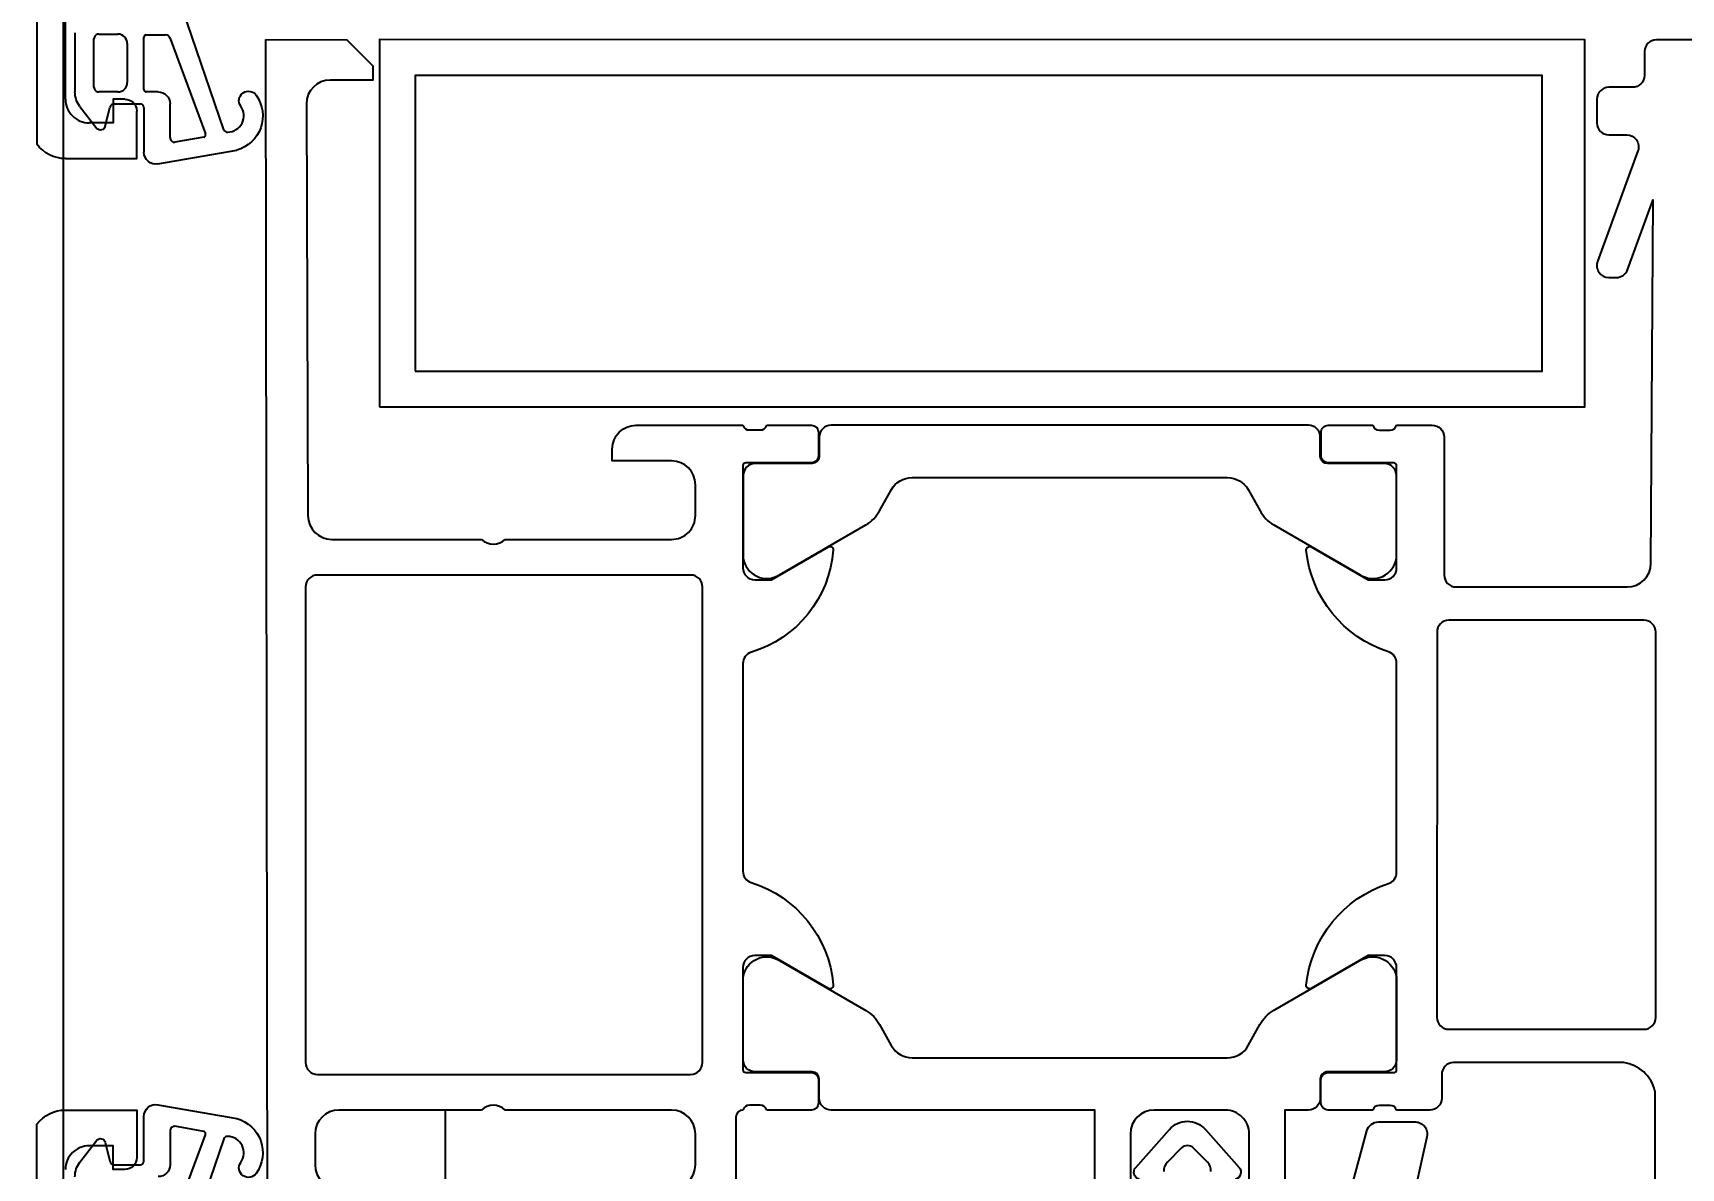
# Model space of a CAD drawing. Header units: metres. Extents: x 493 to 630, y -132 to -15.
# Drawn here: x 560.5043 to 560.5701, y -80.5781 to -80.5328 of the extents above; entities that cross this region are included whole.
import ezdxf

# ---------------------------------------------------------------- set-up
doc = ezdxf.new("R2010")
doc.units = ezdxf.units.M
doc.header["$MEASUREMENT"] = 0
doc.header["$PDMODE"] = 3
doc.layers.add('a_cote_100', color=9, linetype='Continuous')
doc.layers.add('a_tamplarie_ferestre', color=6, linetype='Continuous')
doc.layers.add('a_suprafete', color=7, linetype='Continuous', plot=False)
doc.styles.get("Standard").update_dxf_attribs({"font": 'ARIALN.TTF'})
doc.dimstyles.new('50 cote', dxfattribs={"dimtxt": 0.09, "dimasz": 0.06, "dimexe": 0, "dimexo": 0, "dimgap": 0.018, "dimtad": 1, "dimdec": 1, "dimlfac": 100, "dimrnd": 0.5, "dimdsep": 46, "dimtxsty": 'Standard', "dimblk": 'OBLIQUE', "dimcen": 0.00045, "dimclrd": 256, "dimclrt": 4, "dimadec": 1, "dimazin": 0, "dimtfac": 1, "dimtdec": 1, "dimtix": 1, "dimtofl": 0, "dimtmove": 0, "dimatfit": 3, "dimldrblk": 'OBLIQUE', "dimfxl": 0, "dimtolj": 1, "dimtzin": 0, "dimarcsym": 0})

# ---------------------------------------------------------------- blocks, each defined once
blk = doc.blocks.new('_Oblique')
at = {"color": 0, "linetype": 'ByBlock', "lineweight": -2}
blk.add_line((-0.5, -0.5), (0.5, 0.5), dxfattribs=at)
blk = doc.blocks.new('*D29')
at = {"layer": 'a_cote_100', "lineweight": -2, "ltscale": 30}
blk.add_line((560.358067908678, -80.10458062453591), (560.358067908678, -81.4345806245359), dxfattribs=at)
at = {"layer": 'Defpoints', "color": 0, "ltscale": 30}
for p in [(560.5055085687246, -80.10458062453591), (560.358067908678, -81.4345806245359), (560.5055085687246, -81.4345806245359)]:
    blk.add_point(p, dxfattribs=at)
at = {"layer": 'a_cote_100', "lineweight": -2, "ltscale": 30, "xscale": 0.06, "yscale": 0.06, "zscale": 0.06}
for p, rotation in [((560.358067908678, -80.10458062453591), 90), ((560.358067908678, -81.4345806245359), 270)]:
    blk.add_blockref('_Oblique', p, dxfattribs=dict(at, rotation=rotation))
at = {"layer": 'a_cote_100', "color": 4, "ltscale": 30, "char_height": 0.09, "attachment_point": 5, "rotation": 90}
for s, insert in [('\\A1;133', (560.2941163397829, -80.76958062453605)), ('\\A1;235', (560.4220194775728, -80.76958062453605))]:
    blk.add_mtext(s, dxfattribs=dict(at, insert=insert))
blk = doc.blocks.new('nod mobil')
at = {"layer": 'a_tamplarie_ferestre', "extrusion": (9.860761315262648e-32, 1.500000000000001e-15, -1)}
for points in [[(0.103006101970891, 0.06829946136519993), (0.103006101970891, 0.06675431341278681)], [(0.09333502879856326, 0.06554266792556973), (0.09628361820978171, 0.06661646433383339)], [(0.1025061038779995, 0.06625431341268495), (0.1015061057860294, 0.06625431341245758)], [(0.09833504747406607, 0.06598036033585686), (0.09367722665571421, 0.06428400089964725)], [(0.1010061057857143, 0.06575431341258309), (0.1010061057859417, 0.06475431722748226)], [(0.0990061095998982, 0.06475431722748226), (0.09900610959984135, 0.06551031393161111)], [(0.0930061229516923, 0.06475381312009176), (0.09300612295174915, 0.06507285222699011)], [(0.100506107693036, 0.06425431722760777), (0.09950610959964479, 0.06425431722760777)]]:
    blk.add_lwpolyline(points, dxfattribs=at)
at = {"layer": 'a_tamplarie_ferestre', "extrusion": (2.000000000036116e-16, -2.000627397658664e-16, -1)}
for points in [[(0.08099335337495006, 0.06652946017726435), (0.09628361820978171, 0.06661646433383339)], [(0.06189334679523029, 0.06672945712563205), (0.07809334088160824, 0.06672945712563205)], [(0.0785933408813122, 0.06622945712570072), (0.07859334088165326, 0.05802946768790207)], [(0.06139334679484421, 0.05802946768795891), (0.06139334679485842, 0.0662294571254165)], [(0.0799933533745758, 0.05832946311011256), (0.0799933533744479, 0.06552946005831473)], [(0.05999335289840246, 0.06538497458461734), (0.05999335289828878, 0.05822946463615608)], [(0.08629334116757548, 0.05782946311012438), (0.08049335337462082, 0.05782946311018122)], [(0.0594933528983006, 0.05772946463605422), (0.05849335289883584, 0.05772946463599737)], [(0.08679334116733628, 0.05582865042811136), (0.08679334116756365, 0.05732946311024989)], [(0.07809334088132402, 0.05752946768785705), (0.06189334679504555, 0.05752946768785705)], [(0.05799335289833607, 0.05722946463578182), (0.05799335289857765, 0.05582946311022852)], [(0.08659334016751075, 0.05510186742810674), (0.08659334016751075, 0.05555546142824141)], [(0.08521336684873404, 0.05570946311024727), (0.08521336684857772, 0.05294865242819924)], [(0.08079367097356283, 0.05582946311011483), (0.08509336684825541, 0.05582946311011483)], [(0.06799339440995311, 0.05582959281002786), (0.07679362946181811, 0.05582959281002786)], [(0.05969332721748799, 0.05582946311028536), (0.06399335289830788, 0.05582946311005799)], [(0.0595733272178478, 0.05294946511037324), (0.0595733272174499, 0.05570946311024727)], [(0.05819335389833213, 0.05555627411024489), (0.05819335389834634, 0.05510268010999653)], [(0.08679334116739312, 0.05294865242808555), (0.08679334116750681, 0.05482866342811121)], [(0.08167516643091233, 0.05223664278724982), (0.08029367097347517, 0.05462946311024552), (0.08029367097346096, 0.05532946311029718)], [(0.06449335289853764, 0.05532946311029718), (0.06449335289823921, 0.05462946311024552), (0.06311185744063152, 0.05223664278730666)], [(0.05799335289862029, 0.05482947611022837), (0.05799335289827923, 0.05294946511037324)], [(0.08551336684850241, 0.05264865242827454), (0.08649334116752527, 0.05264865242827454)], [(0.0582933528988292, 0.05264946511022117), (0.05927332721769574, 0.05264946511022117)], [(0.08029352510845911, 0.0288293337620189), (0.0802935251081891, 0.02952933833978477), (0.0816755953376429, 0.03192316205780799)], [(0.06310498655734875, 0.03193385646693514), (0.06449323118670236, 0.02952933833967109), (0.06449323118658867, 0.0288293337620189)], [(0.06326404417495723, 0.03212386653791555), (0.06322373045414054, 0.03212933681368213)], [(0.08679337061309411, 0.02932945809118337), (0.08679337061359149, 0.03120946909120903)], [(0.08649337061321205, 0.03150946909124741), (0.08551339629424604, 0.03150946909124741)], [(0.08521339629398028, 0.03120946909109534), (0.08521339629375291, 0.02844933393578231)], [(0.05957320550591305, 0.02844933393555493), (0.05957320550585621, 0.03120933176194285)], [(0.05927320550593151, 0.03150933176203807), (0.05829323118706498, 0.03150933176209492)], [(0.05799323118691291, 0.03120933176199969), (0.0579932311866429, 0.02932932076214456)], [(0.08659336961331121, 0.0286026600912237), (0.08659336961331121, 0.02905625409118784)], [(0.0581932321868095, 0.02905611676214903), (0.05819323218673844, 0.02860252276201436)], [(0.05769338377446331, 0.02802946803956274), (0.05469336558321913, 0.02802946803956274), (0.0546933655830486, 0.02882946346164772), (0.0536933655833991, 0.02882945583235141)], [(0.08679337061330727, 0.02382946346199333), (0.08679337061325043, 0.02832947109129691)], [(0.08509339608612265, 0.02832933393563053), (0.08079352510902993, 0.02832934139149756)], [(0.07676829381479422, 0.02832934139138388), (0.06803554224860875, 0.02832934139138388)], [(0.06399323118678524, 0.02832934139149756), (0.059693205713927, 0.02832933393540316)], [(0.0599933685157481, 0.02662946651366838), (0.07999336946852509, 0.02662946651338416)], [(0.08299338472774309, 0.02632946346176368), (0.08429337252034941, 0.02632946346193421)], [(0.0804933694690817, 0.02612946651362336), (0.08049336946915275, 0.01042946932733457)], [(0.05949336851574571, 0.01042946932727773), (0.05949336851575993, 0.0261294665136802)], [(0.05569330442915543, 0.02632946346182052), (0.05699335325709853, 0.02632946346182052)], [(0.08529337061338538, 0.0253294634620147), (0.08529337061327169, 0.02282946346196013), (0.08579337061297565, 0.02282946346184644)], [(0.08199338472724094, 0.0183294634620097), (0.08199338472746831, 0.02532946346195786)], [(0.05799335325674804, 0.02532946346190101), (0.05799335325680488, 0.01832946346195286)], [(0.08199338472753936, 0.01102945254262977), (0.08199338472736883, 0.01732946346180597)], [(0.05799335325690436, 0.0173294634619765), (0.05799335325669119, 0.011329028348257)], [(0.05469330454815235, 0.0113290130895507), (0.05469330454782551, 0.01282947061446293), (0.05409332896216767, 0.01282947061474715), (0.05299335337191735, 0.01172949526727507), (0.05299335337168998, 0.008329463187521924), (0.1030061150739954, 0.008262258918080079)], [(0.1030061150739954, 0.008262258918080079), (0.1030061150739954, 0.01166226048019325), (0.1019061394879373, 0.01276225871589531), (0.1013061333846963, 0.01276225871595216), (0.1013061333844831, 0.01096224827335845)], [(0.1003061352914756, 0.009962248273097885), (0.08299338472784257, 0.01002945254259657)], [(0.07999336946903668, 0.00992946932723271), (0.05999336851596127, 0.00992946932740324)], [(0.05699335325728327, 0.0103290207189275), (0.05569330442916964, 0.01032902071870012)]]:
    blk.add_lwpolyline(points, dxfattribs=at)
at = {"layer": 'a_tamplarie_ferestre', "extrusion": (2.000000000035939e-16, -4.000627397658665e-16, -1)}
for points in [[(0.05880079548184369, 0.06669948376782031), (0.04949036188050115, 0.06669948376782031)], [(0.05680543937070581, 0.05708146518583135), (0.0430256690555666, 0.05402655952406121)], [(0.05749678437047123, 0.05506216997110869), (0.05749678437037176, 0.05661952018579086)], [(0.05373796537043063, 0.05367133918593936), (0.05712619319837131, 0.05457920687183559)], [(0.05717774937035358, 0.04778524518610539), (0.05558068954690043, 0.04920547228135774)], [(0.05580518365032106, 0.04787266247296884), (0.05640034737042754, 0.04727647118608047)], [(0.05640034737075439, 0.04678247118613399), (0.05580518343374763, 0.04618628068101316)], [(0.05558066379019522, 0.04485382214761557), (0.05717774937058095, 0.04627374018616592)], [(0.04729098282497546, 0.01581666235767898), (0.0579933532569612, 0.01581666235756529)], [(0.05799340242027995, -0.0001700561625739283), (0.05799341767921362, 0.002829943837298288), (0.0559934176789767, 0.002829943837355131)], [(0.04249105618659144, 0.001129869878241152), (0.04249105618647775, 0.003129839360440201), (0.04189101956558261, 0.003129869878193858), (0.04079104393321131, 0.002029772221874282), (0.0407909828895896, -0.001370610771289194), (0.05739289393460467, -0.001370487055055492)], [(0.05549341767914484, 0.002329913319556454), (0.05549341767944327, 0.001829943837208248), (0.05649340242037226, 0.001829943837321935), (0.05649341767946225, 0.000829943837288738)]]:
    blk.add_lwpolyline(points, dxfattribs=at)
at = {"layer": 'a_tamplarie_ferestre'}
for points in [[(-0.08757187647799469, 0.01304231352304441), (-0.08757483770423846, 0.0637502778271255), (-0.1030093556757947, 0.06374937648746481), (-0.103006394449551, 0.01304141218338373)], [(-0.0890620064080565, 0.01454231409945805), (-0.0890647753733731, 0.0619580072016106), (-0.1015093386177313, 0.06195728046827753), (-0.1015065696524147, 0.01454158736612499)]]:
    blk.add_lwpolyline(points, close=True, dxfattribs=at)
at = {"layer": 'a_tamplarie_ferestre', "extrusion": (2.000000000036116e-16, -2.000627397658666e-16, -1)}
for points in [[(0.08120681387300976, 0.05581946318665132), (0.08468335537101268, 0.05581946318659448)], [(0.06358019508367363, 0.05581922135945661), (0.06010365358862657, 0.05581937271165316)], [(0.08518335398811416, 0.05531946456937931), (0.08518302203765415, 0.05291946618660859)], [(0.0596036333288481, 0.05531939573802447), (0.05960386139271634, 0.05291939734308926)], [(0.08260463980769828, 0.0506573010937359), (0.08050787187302433, 0.05428901018660781)], [(0.0621821456993672, 0.05065711977829324), (0.06427907083531181, 0.05428873810609502)], [(0.08679335337093619, 0.05211946618652519), (0.08679335337070881, 0.03203946618702957)], [(0.08548302203763569, 0.05261946618651336), (0.08629335337111854, 0.05261946618657021)], [(0.05930384840684155, 0.05261941032927098), (0.05849351707441031, 0.05261944453957312)], [(0.05799349543174515, 0.0521194661833988), (0.05799339653061963, 0.05112944792790586), (0.05369339347898006, 0.0511294479279627)], [(0.08409335237116977, 0.04958113018676613), (0.08319960342419108, 0.05008280901938633)], [(0.06070390566515016, 0.04958691729757447), (0.0615871572155271, 0.05008265345816199)], [(0.05393439079313112, 0.04883245085750332), (0.05469337059082591, 0.04862944792790813), (0.05469337059071222, 0.04962944792788448), (0.05699338890110539, 0.04962944792794133)], [(0.08459335437090942, 0.03544382818682834), (0.0845933543711368, 0.04871510418672642)], [(0.06019277260696754, 0.03544381353344761), (0.06019334706407165, 0.04871492439292524)], [(0.05799339653037805, 0.04862944792796497), (0.05799339653043489, 0.04562944792792223)], [(0.0569933889011196, 0.04462944792783219), (0.05469337059078327, 0.04462944792800272), (0.0546933934789422, 0.04562944792803592), (0.05393439079330165, 0.04542644499821336)], [(0.05369339347856794, 0.0431294479279245), (0.05799370406418802, 0.04312944792798135), (0.05799262624340429, 0.03203946220276066)], [(0.08319960342448951, 0.0340761233539979), (0.08409335237116977, 0.03457780218707285)], [(0.06158646434596449, 0.03407596380782252), (0.0607032557159215, 0.03457177643156228)], [(0.08050787187302433, 0.02986992218723117), (0.08260463980786881, 0.03350163127959149)], [(0.06427801382393739, 0.02986964612961174), (0.06218140309404419, 0.0335014459799936)], [(0.08629335337072064, 0.0315394661870414), (0.08548302203780622, 0.03153946618715509)], [(0.08518302203744099, 0.03123946618700302), (0.08518335398845522, 0.0288394678042323)], [(0.05960292294612657, 0.03123939336387593), (0.05960248710887583, 0.02883939499753296)], [(0.05849260459962125, 0.03153944055986813), (0.0593029359325925, 0.03153940634933861)], [(0.08467335537085319, 0.0283394691872445), (0.08120681387261186, 0.0283394691872445)], [(0.06010246408227715, 0.02833937473803871), (0.0635790055769263, 0.02833922338561479)]]:
    blk.add_lwpolyline(points, dxfattribs=at)
at = {"layer": 'a_tamplarie_ferestre', "extrusion": (2.000000000036116e-16, -2.000627397658667e-16, -1)}
for points in [[(0.05821872839210585, 0.003715727108669853), (0.05763733937045856, 0.00703545318617671)], [(0.05678144637033711, 0.006492181186047219), (0.05173522037058831, 0.004764499185966997)], [(0.05709007936792432, 0.005645434990242393), (0.0573103623707425, 0.00443596618617903)], [(0.05293884337062593, 0.004233973186160256), (0.05695698434897167, 0.00572129808790578)], [(0.05711046837053857, 0.004229461186071148), (0.0556933513704081, 0.004229461186127992)], [(0.05584335137081098, 0.003129482186125188), (0.0577262220080712, 0.0031294740440444)], [(0.05569335337050063, 0.001882934186255625), (0.05569335337042958, 0.002979484186084846)], [(0.056645113370692, 0.001499216186289232), (0.05584158837029918, 0.001689750186017136)], [(0.05580338244772065, 0.0004396150557113288), (0.05672191137047378, 0.001152814186127671)]]:
    blk.add_lwpolyline(points, dxfattribs=at)
at = {"layer": 'a_tamplarie_ferestre'}
for centre, radius, start, end in [((-0.1025060938071078, 0.06675432157629757), 0.000500008163680858, 180.0009354629109, 269.9988459705698), ((-0.07809334088172193, 0.06622945712564388), 0.0004999999999881766, 90, 180), ((-0.06189334679507397, 0.06622945712553019), 0.0004999999999881766, 0, 90), ((-0.05842239910931823, 0.06515797822441982), 0.001587269087205101, 103.7918074651611, 171.777903606359), ((-0.08099337328503964, 0.06552944026714158), 0.001000019910524334, 0.001133924637777911, 89.99885924321892), ((-0.09350612295179417, 0.06507285222699011), 0.0004999999999881393, 0, 69.98974622593313), ((-0.1005061016109039, 0.06475432140166504), 0.0005000041742330564, 180.0004783244837, 269.999303109033), ((-0.09950611735958148, 0.06475432498683631), 0.0005000077593987789, 270.0008891418378, 359.9991108573708), ((-0.09350612295179417, 0.06475381312037598), 0.000499999999988174, 249.9885815486371, 0), ((-0.08049334973522093, 0.05832945947082635), 0.0004999963606447853, 269.9995829571371, 0.0004170445076121589), ((-0.0780933408815514, 0.05802946768784523), 0.0004999999999881766, 180, 270), ((-0.06189334679477554, 0.05802946768773154), 0.0004999999999881837, 270, 0), ((-0.05949335289801638, 0.05822946463592871), 0.0004999999999881837, 180, 270), ((-0.08687217761422517, 0.05556112983629191), 0.0002788950563208394, 358.8354106243283, 73.58012358129149), ((-0.0850933668483691, 0.05570946310990621), 0.0001199999999971634, 90, 180), ((-0.08468335801070737, 0.05531946720907399), 0.0004999959774337582, 89.99969751978121, 180.0003024802155), ((-0.0813491245221627, 0.05482964511185173), 0.0009999960709008303, 327.2729839002798, 81.81839194755648), ((-0.08079367097356283, 0.05532946311024034), 0.0004999999999881704, 0, 90), ((-0.07679362946210233, 0.05532959281003968), 0.0004999999999883187, 90, 162.2530022978135), ((-0.06799339440972574, 0.05532959281003968), 0.0004999999999882075, 17.74699770218626, 90), ((-0.06399335289832209, 0.0553294631101835), 0.0004999999999881766, 90, 180), ((-0.05969332721724641, 0.05570946311019043), 0.0001199999999971634, 0, 90), ((-0.05791451645212931, 0.0555619425181817), 0.0002788950563208456, 106.4198764187188, 181.1645893756717), ((-0.08687220826334396, 0.05509620676872373), 0.0002789255417305553, 286.4245945557192, 1.162870074655372), ((-0.05791448580255576, 0.05509701945089773), 0.0002789255417305512, 178.8371299253446, 253.5754054442745), ((-0.0593038613926069, 0.05291941032885461), 0.0002999999999929065, 180.002480120208, 270.0024801202113), ((-0.08629335604997834, 0.05211946886549867), 0.0004999973210861574, 89.99969301876526, 180.0003069812348), ((-0.08390367795824716, 0.05140730101686586), 0.001499999999964522, 297.9942546365385, 330.0000033994821), ((-0.06119334706295376, 0.04871488110677547), 0.000999999999976356, 0.002480120208067396, 60.69612713573963), ((-0.05699342231264382, 0.04862947371009341), 0.000999974218394455, 89.99808562078145, 180.0014772462288), ((-0.05545132544466469, 0.04751941416031968), 0.0004999999999881754, 84.89359805732072, 135.0494186966725), ((-0.05615568872248389, 0.0470294711861925), 0.0003476591061677144, 134.7271510109467, 225.2728489890533), ((-0.05545132552367704, 0.04653952928970284), 0.0004999999999881758, 224.9506292902902, 275.1059402545807), ((-0.05699327888017081, 0.0456295655793042), 0.001000117657443958, 180.0067401362325, 269.9936969967598), ((-0.0611927726060344, 0.03544377024718415), 0.0009999999999763508, 299.3088331010935, 0.002480120208067396), ((-0.08390367795783504, 0.03275163135674575), 0.001499999999964502, 29.9999966005179, 62.00574536346222), ((-0.08629335605009203, 0.03203946350805609), 0.0004999973210933302, 179.9996930187653, 270.0003069812348), ((-0.05930292294637241, 0.03123940634969813), 0.0002999999999929102, 90.00248012021133, 180.002480120208), ((-0.08134912452193532, 0.0293292872619304), 0.0009999960709008264, 278.1816080524412, 32.72701609972016), ((-0.08687223770864705, 0.02906191475068454), 0.000278925541730555, 358.8371299253446, 73.57540544427452), ((-0.05791436409118944, 0.02906177742153204), 0.0002789255417305544, 106.4245945557255, 181.1628700746554), ((-0.08687220705962773, 0.02859699168323004), 0.0002788950563208238, 286.4198764187188, 1.164589375671663), ((-0.08509339629439694, 0.02844933393583915), 0.0001199999999971598, 180, 270.0000993481146), ((-0.08467835801066315, 0.02884446511166061), 0.0005050207028431561, 180.5669654812557, 270.5675704452851), ((-0.08079351222613695, 0.02882932850889119), 0.0004999871177621201, 269.9985237642173, 0.0006019640941325886), ((-0.07676829381506423, 0.02882934139148574), 0.0004999999999881662, 196.9544018599457, 270), ((-0.06803554224821085, 0.02882934139148574), 0.000499999999987999, 270, 342.7104472846805), ((-0.06399324406869766, 0.02882932850900488), 0.0004999871177621114, 179.9993980359059, 270.0014762357826), ((-0.05969320550566692, 0.02844933393555493), 0.0001199999999971626, 269.9999006518821, 0), ((-0.0579143947402514, 0.02859685435407755), 0.0002788950563208143, 178.8354106243283, 253.5801235812915), ((-0.05769323121637626, 0.02832946800032232), 0.0002999999999929289, 180.0256376759857, 269.9708635945946), ((-0.07999336672821755, 0.0261294637726337), 0.0005000027408632893, 90.0003140788014, 179.9996859187494), ((-0.05999337125668092, 0.02612946377280423), 0.0005000027408633035, 0.0003140812505734662, 89.9996859211986), ((-0.08429335179785369, 0.02532944464667253), 0.001000018815337834, 90.00118729119676, 179.9989219896153), ((-0.08299335365633453, 0.02532949453330957), 0.0009999689290966407, 359.9982196873157, 90.00178031349206), ((-0.05699329445930346, 0.02532940466397804), 0.001000058799433805, 90.00336866358725, 179.9966313356083), ((-0.05569339194573786, 0.02532937606434871), 0.001000087401268234, 0.005007067956534036, 89.9949861015416), ((-0.08251836051954342, 0.01782946346213521), 0.0007249824704847863, 316.3958616177236, 43.60413838227532), ((-0.057468513916902, 0.01782946346213521), 0.0007248836686813678, 136.388423265339, 223.611576734661), ((-0.05699329844823353, 0.01132907552732831), 0.001000054809777459, 180.0027030020812, 269.9968598657331), ((-0.05569339087458047, 0.01132910704603773), 0.001000086330796236, 270.0049525411375, 359.9946171523052), ((-0.1003060774242073, 0.01096230423343059), 0.001000055961707848, 180.0032060935703, 269.9966846215561), ((-0.08299339079680124, 0.01102945861163107), 0.001000006069137505, 270.000347733873, 359.9996522685827), ((-0.0799933667282744, 0.01042947206821054), 0.0005000027408632963, 180.0003140812506, 269.9996859211986), ((-0.05999337125673776, 0.01042947206804001), 0.0005000027408632963, 270.0003140788014, 359.9996859187494), ((-0.05619556867918618, 0.006648182513913525), 0.0006860031992995313, 53.85877360573669, 179.5156824422076), ((-0.05673244464441041, 0.006634361945657474), 0.0001503879568382725, 172.5039683510514, 250.9838024006884), ((-0.05699169781566127, 0.005627516558718071), 9.999999999763562e-05, 69.68784153648474, 169.6777480256985), ((-0.05711047185440066, 0.004429457635410472), 0.0001999964491833487, 178.1350751459281, 270.0009980603015), ((-0.05584334111063072, 0.002979494446094577), 0.0001499877404047671, 359.9960806707624, 90.00391933250756), ((-0.05589336477964935, 0.00188294378676801), 0.000200011409454349, 285.0028610771276, 359.9972497502445), ((-0.05549352406036689, 0.000829837456194582), 0.0009998936244144377, 179.993904154382, 270.0060958431656)]:
    blk.add_arc(centre, radius, start, end, dxfattribs=at)
at = {"layer": 'a_tamplarie_ferestre', "extrusion": (9.860761315262648e-32, 1.500000000000001e-15, -1)}
for centre, radius, start, end in [((0.1015061038232403, 0.06575431537584109), 0.0004999980369683452, 89.99977505326656, 180.0002249459322), ((0.09850569406621901, 0.06550993968681951), 0.0005004156736208126, 0.04284968812875506, 109.9384015728756)]:
    blk.add_arc(centre, radius, start, end, dxfattribs=at)
at = {"layer": 'a_tamplarie_ferestre', "extrusion": (2.000000000036116e-16, -2.000627397658664e-16, -1)}
for centre, radius, start, end in [((0.08629335496745227, 0.05732947691024037), 0.0004999862001939237, 359.9984185919793, 90.00158140556175), ((0.0584933528982674, 0.05722946463589551), 0.0004999999999881748, 90, 180), ((0.08203189421409718, 0.05700607197206864), 0.004999999999881608, 197.7469977021865, 264.3774224493555), ((0.06275512965699193, 0.05700607197206864), 0.004999999999881794, 275.6225775506437, 342.2530022978137), ((0.08649334116775265, 0.05294865242831293), 0.0002999999999929066, 270, 0), ((0.08551336684844557, 0.05294865242831293), 0.0002999999999929064, 180, 270), ((0.05927332721763889, 0.05294946511037324), 0.0002999999999929013, 270, 0), ((0.05829335289865867, 0.05294946511037324), 0.0002999999999929066, 180, 270), ((0.08155555118861457, 0.05216758289486734), 0.0001381197846450354, 264.3774224493555, 29.99999999992459), ((0.06323147268263085, 0.05216758289475365), 0.000138119784645033, 150.0000000000754, 275.6225775506437), ((0.08155720956803236, 0.0319915118894869), 0.0001366999999967652, 330.0000814798519, 94.3396519333461), ((0.08191627257305356, 0.02725992515189546), 0.004881891175918552, 94.3396519333461, 163.0455981400543), ((0.06285749924764161, 0.02721759628877862), 0.004923085062686922, 17.28955271531946, 85.26316040219206), ((0.06323194437455015, 0.03199054182601913), 0.0001390378262387835, 93.38682756881596, 204.0602702859652), ((0.08649337061309836, 0.03120946909109534), 0.0002999999999929174, 0, 90), ((0.08551339629424604, 0.03120946909120903), 0.0002999999999929174, 90, 180), ((0.05927320550581783, 0.03120933176188601), 0.0002999999999929137, 0, 90), ((0.05829323118695129, 0.03120933176194285), 0.0002999999999929103, 90, 180), ((0.08579333624790308, 0.02382949782742116), 0.001000034366135351, 270.0019689345449, 359.9980310679043)]:
    blk.add_arc(centre, radius, start, end, dxfattribs=at)
at = {"layer": 'a_tamplarie_ferestre', "extrusion": (2.000000000035939e-16, -4.000627397658665e-16, -1)}
for centre, radius, start, end in [((0.05699676865037873, 0.05661950325350062), 0.0005000157200240205, 0.001940225884928402, 112.497711466231), ((0.05699678437042621, 0.055062169970995), 0.0004999999999881758, 284.9999175729389, 0), ((0.05538133191159034, 0.04898129259174766), 0.0002999999999929067, 48.3540704595745, 164.9993556830774), ((0.056522871323196, 0.0470294926861925), 0.001000013549104708, 310.9097308280896, 49.09026917190699), ((0.05538133217898178, 0.04507802497744251), 0.0002999999999929063, 195.0097378870592, 311.6392786908775), ((0.05599354937068313, 0.00232981215287964), 0.0005001317016252537, 90.01508674970341, 179.9884102011506), ((0.05649350186122604, -0.0001701556029161111), 0.001499900562074884, 306.8437227022455, 0.003798586635285278)]:
    blk.add_arc(centre, radius, start, end, dxfattribs=at)
at = {"layer": 'a_tamplarie_ferestre', "extrusion": (2.000000000036116e-16, -2.000627397658666e-16, -1)}
for centre, radius, start, end in [((0.06343784158890742, 0.0548294094454036), 0.0009999960709008312, 327.2705037796412, 81.81591183050682), ((0.06010362930584279, 0.05531937673470111), 0.0004999959774337602, 89.99721739957607, 179.9978223600077), ((0.08548302203769254, 0.05291946618655174), 0.0002999999999929083, 180, 270), ((0.05849349543133542, 0.05211944454015338), 0.0004999999999881747, 89.99751987978867, 179.997519879792), ((0.06088314001500805, 0.05140717593110367), 0.001499999999964529, 297.9917745162444, 329.9975232800148), ((0.08359335396234258, 0.0487151033922828), 0.001000000408674858, 4.551500971362016e-05, 60.00011880033214), ((0.0835933539621152, 0.03544382898132881), 0.001000000408674854, 299.999881199665, 359.9999544849903), ((0.06088233248063091, 0.0327515022883631), 0.001499999999964511, 29.99751647868592, 62.00326524637146), ((0.05849262624303719, 0.0320394405594584), 0.00049999999998818, 179.997519879792, 269.9975198797887), ((0.08548302203747937, 0.03123946618700302), 0.0002999999999929174, 90, 180), ((0.06343673777350034, 0.02932904761956934), 0.0009999960709008257, 278.1791279318051, 32.72453597984346), ((0.06010248308564314, 0.02883937071499076), 0.000499995977433753, 179.9972173995761, 269.9978223600077)]:
    blk.add_arc(centre, radius, start, end, dxfattribs=at)
at = {"layer": 'a_tamplarie_ferestre', "extrusion": (2.000000000036116e-16, -2.000627397658667e-16, -1)}
for centre, radius, start, end in [((0.0561933540390811, 0.006629379409673675), 0.00149999651665399, 15.7069060026362, 125.0875724432741), ((0.05556104687065044, 0.007529481685992323), 0.0003999981243592689, 125.0880041206485, 305.0880041206433), ((0.05569113796487102, 0.003731676699885611), 0.0004977894072933197, 89.74523518105543, 180.1926225187781), ((0.05772622417033801, 0.003629474043975733), 0.0004999999999881771, 269.9997522355027, 9.933562790428244), ((0.05659334235350855, 0.0013060243173868), 0.0002000083409059682, 310.0022938001595, 74.99850250362495), ((0.05519009155949561, 0.001229472186082603), 0.0009999999999763531, 270, 307.827837869681)]:
    blk.add_arc(centre, radius, start, end, dxfattribs=at)

msp = doc.modelspace()

# ---------------------------------------------------------------- linework, layer by layer
at = {"layer": 'a_suprafete', "ltscale": 0.3}
msp.add_lwpolyline([(554.2605085687244, -80.10458062453588), (554.2605085687244, -80.38458062453591), (554.2905085687245, -80.38458062453591), (554.2905085687245, -82.18458062453593), (554.2605085687245, -82.18458062453593), (554.2605085687245, -82.38458062453591), (554.4755085687244, -82.38458062453591), (554.4755085687244, -82.78458062453589), (554.6355085687245, -82.78458062453589), (554.6355085687245, -82.98458062453588), (555.9855085687244, -82.98458062453588), (555.9855085687244, -82.78458062453589), (556.8355085687245, -82.78458062453589), (556.8355085687245, -82.43458062453587), (557.3355085687245, -82.43458062453587), (557.3355085687245, -81.43458062453587), (560.5055085687244, -81.43458062453587), (560.5055085687244, -80.10458062453588)], close=True, dxfattribs=at)
at = {"layer": 'a_tamplarie_ferestre', "extrusion": (-4.000772359888816e-16, 1.999710003823198e-16, -1)}
for points in [[(-560.5068235725598, -80.52307189518085), (-560.5087215231354, -80.5230717576052), (-560.5087215108206, -80.52250232898923), (-560.5076774537346, -80.5214585390431), (-560.5044505250613, -80.52145871502167), (-560.5044517844927, -80.53721375873005)], [(-560.5055908504645, -80.5354110926227), (-560.5055905753082, -80.53161511906852)], [(-560.5079632959244, -80.53541092065218), (-560.5074888300011, -80.53541095504478), (-560.507488898789, -80.53635993033244), (-560.5065399090216, -80.53636001360198)], [(-560.5055910224356, -80.53778355256253), (-560.5084379917416, -80.53778336067663), (-560.508437854164, -80.53588538113969)]]:
    msp.add_lwpolyline(points, dxfattribs=at)
at = {"layer": 'a_tamplarie_ferestre', "extrusion": (-2.000772365143092e-16, 1.999854976563719e-16, -1)}
for points in [[(-560.5119133341448, -80.53663296038397), (-560.5102734344798, -80.5318442623866)], [(-560.5059698074118, -80.53277101402001), (-560.5059699779142, -80.53512321175522)], [(-560.5067291561953, -80.53493645039977), (-560.5067290200433, -80.5330057711826)], [(-560.5069188013921, -80.53281595947165), (-560.5076780026968, -80.53281590443996)], [(-560.5087220548738, -80.53503120776614), (-560.5087218997126, -80.53294302221029)], [(-560.5088167937087, -80.53284811445663), (-560.5095873183591, -80.53284805860413)], [(-560.5097700535299, -80.53298652479286), (-560.5111817860471, -80.5367995971578)], [(-560.5080576280172, -80.53319546998428), (-560.5080577404502, -80.53474655898783)], [(-560.5061694435349, -80.53570520407752), (-560.506846325397, -80.53657682956701)], [(-560.5076781701604, -80.53512618051248), (-560.5069189688558, -80.53512623554465)], [(-560.5075391310535, -80.53560068832478), (-560.5085797457838, -80.53560061289433)], [(-560.5092919462413, -80.53512606448504), (-560.5088169588314, -80.53512609891501)], [(-560.5097660586491, -80.53694535454557), (-560.5097659611674, -80.53560052501189)], [(-560.5071750520681, -80.5365039252224), (-560.5073558116108, -80.5357413751118)], [(-560.5087221026694, -80.53574294914378), (-560.508722224463, -80.53752977411423)], [(-560.511109801899, -80.53692590818753), (-560.5099620435318, -80.53713503770129)], [(-560.509278606502, -80.53799711730588), (-560.5124289525902, -80.53744515671285)]]:
    msp.add_lwpolyline(points, dxfattribs=at)
at = {"layer": 'a_tamplarie_ferestre'}
for centre, radius, start, end in [((560.5069188136273, -80.53300575305613), 0.0001897935850950332, 90.00369364875985, 180.0054721180485), ((560.5076780216142, -80.53319551084486), 0.0003796064054469016, 0.006167235653084734, 90.00285528996277), ((560.5088168030582, -80.53294301780129), 9.49033454579626e-05, 90.00564458980377, 180.0026617363706), ((560.5095873240512, -80.53303786287425), 0.0001898042703603656, 15.69277592974824, 90.00171820939859), ((560.5069189544033, -80.53493643733663), 0.000189798208378684, 180.003943426017, 270.0043629001614), ((560.5076781493818, -80.53474658944371), 0.0003795910695385747, 270.0031363072889, 0.004597063886421597), ((560.5088169384651, -80.53503121532556), 9.488359171801627e-05, 179.9954351317852, 270.0122982296184), ((560.5065397392856, -80.53541112479533), 0.0009488888215074449, 179.9980573199212, 270.0102490087074), ((560.5075391539228, -80.53579049710495), 0.0001898087816254705, 90.00690341284219, 165.0012920859598), ((560.5085797658379, -80.53574294972445), 0.000142336831397031, 0.0002338305794521277, 90.00807249232454), ((560.5120613375069, -80.53607695771841), 0.0006510100189056372, 270.4884707208793, 36.14537955735161), ((560.5099558532336, -80.53694534409419), 0.0001897945844813221, 180.0031551027853, 271.8690780171619), ((560.5110927907233, -80.53683254633363), 9.489897708275741e-05, 280.3264051373878, 20.31631162660326), ((560.5120482588601, -80.53658644846698), 0.0001427166326985537, 199.0203507623994, 277.5001848120327)]:
    msp.add_arc(centre, radius, start, end, dxfattribs=at)
at = {"layer": 'a_tamplarie_ferestre', "extrusion": (-2.000772365143092e-16, 1.999854976563719e-16, -1)}
for centre, radius, start, end in [((-560.512897637756, -80.53547474239078), 0.0003795941283761371, 324.9078427162685, 144.907842716265), ((-560.5069189676825, -80.53512314296621), 0.0009489897708275712, 322.168008967232, 359.995846836913), ((-560.5092935686308, -80.53559845875468), 0.0004723970555588507, 89.80322431813688, 180.2506116558577), ((-560.512043493401, -80.53607485734105), 0.001423481350615286, 144.9082743936382, 254.2889408342745), ((-560.5069917113999, -80.53645480834624), 0.0001898058696044458, 194.9973443332889, 319.993553036755), ((-560.5091967193473, -80.53752974177179), 0.0004744948854137861, 260.0622840464826, 359.9960946014106)]:
    msp.add_arc(centre, radius, start, end, dxfattribs=at)
at = {"layer": 'a_tamplarie_ferestre', "extrusion": (-4.000772359888816e-16, 1.999710003823198e-16, -1)}
for centre, radius, start, end in [((-560.5079632343217, -80.53588554051724), 0.000474619868920176, 90.00743663576088, 179.9807600872097), ((-560.5055908248913, -80.53636016228528), 0.001423390290701248, 269.9920482502791, 323.1521241346696)]:
    msp.add_arc(centre, radius, start, end, dxfattribs=at)

# ---------------------------------------------------------------- block references
at = {"xscale": 0.9489897708500118, "yscale": 0.9489897708500118, "zscale": 0.9489897708500118, "rotation": 269.9958468369133}
msp.add_blockref('nod mobil', (560.505748414696, -80.63078915343455), dxfattribs=at)

# ---------------------------------------------------------------- dimensions: what is measured, and where the dimension line sits
at = {"layer": 'a_cote_100', "ltscale": 30}
dim = msp.add_linear_dim(base=(560.358067908678, -81.4345806245359), p1=(560.5055085687244, -80.10458062453588), p2=(560.5055085687244, -81.43458062453587), angle=270, text='<>\\X235', dimstyle='50 cote', dxfattribs=at)
dim.commit()
dim.dimension.update_dxf_attribs({"geometry": '*D29', "text_midpoint": (560.3580679086779, -80.76958062453605)})

doc.saveas('drawing.dxf')
